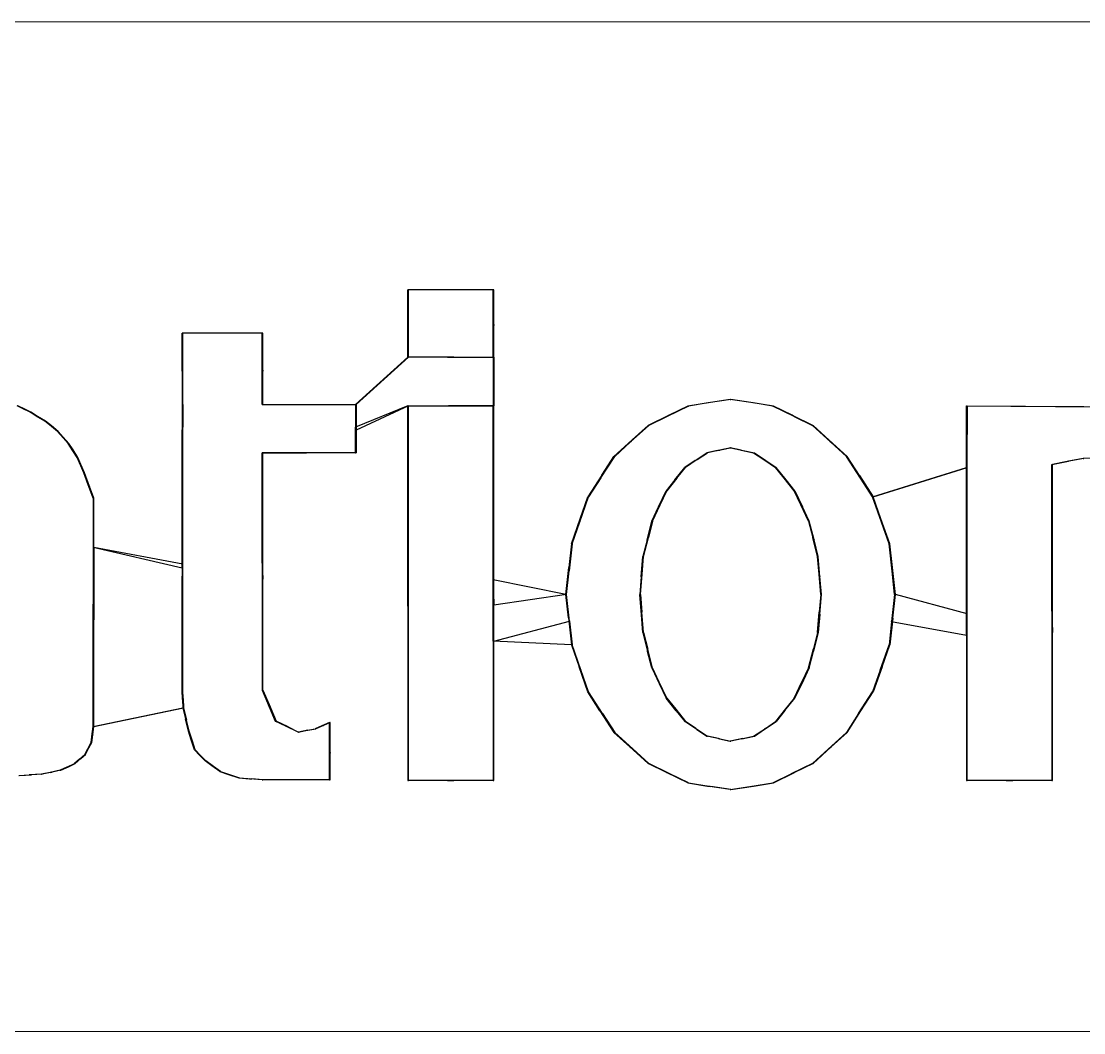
# Model space of a CAD drawing. Extents: x 0.742 to 1.235, y 0.046 to 0.746.
# Drawn here: x 0.9916 to 1.1129, y 0.236 to 0.3514 of the extents above; entities that cross this region are included whole.
import ezdxf

# ---------------------------------------------------------------- set-up
doc = ezdxf.new("R2010")
doc.units = 0

msp = doc.modelspace()

# ---------------------------------------------------------------- linework, layer by layer
for p, q in [((1.23477, 0.35141, 0.36636), (0.7454, 0.35121, 0.36636)), ((1.23477, 0.35141, 0.35736), (0.7454, 0.35121, 0.35736)), ((1.03576, 0.31666, 0.36636), (1.03576, 0.32078, 0.36636)), ((1.04097, 0.32078, 0.36636), (1.03576, 0.32078, 0.36636)), ((1.03576, 0.32078, 0.36636), (1.03583, 0.32078, 0.35736)), ((1.04039, 0.32078, 0.35736), (1.03583, 0.32078, 0.35736)), ((1.03583, 0.31718, 0.35736), (1.03583, 0.32078, 0.35736)), ((1.04557, 0.32078, 0.35736), (1.04039, 0.32078, 0.35736)), ((1.04097, 0.32078, 0.36636), (1.04039, 0.32078, 0.35736)), ((1.04549, 0.32078, 0.36636), (1.04097, 0.32078, 0.36636)), ((1.04549, 0.3172, 0.36636), (1.04549, 0.32078, 0.36636)), ((1.04549, 0.32078, 0.36636), (1.04557, 0.32078, 0.35736)), ((1.04557, 0.31668, 0.35736), (1.04557, 0.32078, 0.35736)), ((1.03576, 0.31666, 0.36636), (1.03583, 0.31718, 0.35736)), ((1.03576, 0.31307, 0.36636), (1.03576, 0.31666, 0.36636)), ((1.03583, 0.31307, 0.35736), (1.03583, 0.31718, 0.35736)), ((1.04549, 0.31307, 0.36636), (1.04549, 0.3172, 0.36636)), ((1.04549, 0.3172, 0.36636), (1.04557, 0.31668, 0.35736)), ((1.04557, 0.31307, 0.35736), (1.04557, 0.31668, 0.35736)), ((1.01, 0.31147, 0.36636), (1.01, 0.31583, 0.36636)), ((1.01489, 0.31583, 0.36636), (1.01, 0.31583, 0.36636)), ((1.01, 0.31583, 0.36636), (1.01008, 0.31583, 0.35736)), ((1.01435, 0.31583, 0.35736), (1.01008, 0.31583, 0.35736)), ((1.01008, 0.31202, 0.35736), (1.01008, 0.31583, 0.35736)), ((1.01921, 0.31583, 0.35736), (1.01435, 0.31583, 0.35736)), ((1.01489, 0.31583, 0.36636), (1.01435, 0.31583, 0.35736)), ((1.01914, 0.31583, 0.36636), (1.01489, 0.31583, 0.36636)), ((1.01914, 0.31205, 0.36636), (1.01914, 0.31583, 0.36636)), ((1.01914, 0.31583, 0.36636), (1.01921, 0.31583, 0.35736)), ((1.01921, 0.3115, 0.35736), (1.01921, 0.31583, 0.35736)), ((1.0298, 0.30769, 0.36636), (1.03576, 0.31307, 0.36636)), ((1.02988, 0.30769, 0.35736), (1.03583, 0.31307, 0.35736)), ((1.04028, 0.31307, 0.36636), (1.03576, 0.31307, 0.36636)), ((1.03576, 0.31307, 0.36636), (1.03583, 0.31307, 0.35736)), ((1.04102, 0.31307, 0.35736), (1.03583, 0.31307, 0.35736)), ((1.04028, 0.31307, 0.36636), (1.04549, 0.31307, 0.36636)), ((1.04028, 0.31307, 0.36636), (1.04102, 0.31307, 0.35736)), ((1.04102, 0.31307, 0.35736), (1.04557, 0.31307, 0.35736)), ((1.04549, 0.31307, 0.36636), (1.04549, 0.30754, 0.36636)), ((1.04549, 0.31307, 0.36636), (1.04557, 0.31307, 0.35736)), ((1.04557, 0.31307, 0.35736), (1.04557, 0.30754, 0.35736)), ((1.01, 0.31147, 0.36636), (1.01008, 0.31202, 0.35736)), ((1.01008, 0.30769, 0.35736), (1.01008, 0.31202, 0.35736)), ((1.01914, 0.30769, 0.36636), (1.01914, 0.31205, 0.36636)), ((1.01914, 0.31205, 0.36636), (1.01921, 0.3115, 0.35736)), ((1.01, 0.31147, 0.36636), (1.01, 0.30769, 0.36636)), ((1.01921, 0.30769, 0.35736), (1.01921, 0.3115, 0.35736)), ((1.07263, 0.30827, 0.35736), (1.07005, 0.30787, 0.35736)), ((1.07256, 0.30827, 0.36636), (1.0703, 0.30792, 0.36636)), ((1.07516, 0.30786, 0.36636), (1.07256, 0.30827, 0.36636)), ((1.07256, 0.30827, 0.36636), (1.07263, 0.30827, 0.35736)), ((1.07491, 0.30791, 0.35736), (1.07263, 0.30827, 0.35736)), ((0.99186, 0.30718, 0.36636), (0.99117, 0.30753, 0.36636)), ((0.99204, 0.30713, 0.35736), (0.99125, 0.30753, 0.35736)), ((0.99265, 0.30679, 0.36636), (0.99186, 0.30718, 0.36636)), ((0.99186, 0.30718, 0.36636), (0.99204, 0.30713, 0.35736)), ((0.99273, 0.30679, 0.35736), (0.99204, 0.30713, 0.35736)), ((0.99354, 0.30625, 0.36636), (0.99265, 0.30679, 0.36636)), ((0.99265, 0.30679, 0.36636), (0.99273, 0.30679, 0.35736)), ((0.99351, 0.30632, 0.35736), (0.99273, 0.30679, 0.35736)), ((1.01, 0.30769, 0.36636), (1.01, 0.30472, 0.36636)), ((1.01, 0.30769, 0.36636), (1.01008, 0.30769, 0.35736)), ((1.01008, 0.30769, 0.35736), (1.01008, 0.3051, 0.35736)), ((1.01914, 0.30769, 0.36636), (1.02409, 0.30769, 0.36636)), ((1.01914, 0.30769, 0.36636), (1.01921, 0.30769, 0.35736)), ((1.01921, 0.30769, 0.35736), (1.02489, 0.30769, 0.35736)), ((1.02409, 0.30769, 0.36636), (1.0298, 0.30769, 0.36636)), ((1.02409, 0.30769, 0.36636), (1.02489, 0.30769, 0.35736)), ((1.02489, 0.30769, 0.35736), (1.02988, 0.30769, 0.35736)), ((1.0298, 0.30769, 0.36636), (1.0298, 0.30511, 0.36636)), ((1.0298, 0.30769, 0.36636), (1.02988, 0.30769, 0.35736)), ((1.03576, 0.30754, 0.36636), (1.0298, 0.30511, 0.36636)), ((1.02988, 0.30769, 0.35736), (1.02988, 0.30474, 0.35736)), ((1.03583, 0.30754, 0.35736), (1.02988, 0.30474, 0.35736)), ((1.03576, 0.30754, 0.36636), (1.04097, 0.30754, 0.36636)), ((1.03576, 0.28466, 0.36636), (1.03576, 0.30754, 0.36636)), ((1.03576, 0.30754, 0.36636), (1.03583, 0.30754, 0.35736)), ((1.03583, 0.28755, 0.35736), (1.03583, 0.30754, 0.35736)), ((1.03583, 0.30754, 0.35736), (1.04039, 0.30754, 0.35736)), ((1.04557, 0.30754, 0.35736), (1.04039, 0.30754, 0.35736)), ((1.04097, 0.30754, 0.36636), (1.04039, 0.30754, 0.35736)), ((1.04097, 0.30754, 0.36636), (1.04549, 0.30754, 0.36636)), ((1.04549, 0.28767, 0.36636), (1.04549, 0.30754, 0.36636)), ((1.04549, 0.30754, 0.36636), (1.04557, 0.30754, 0.35736)), ((1.04557, 0.28478, 0.35736), (1.04557, 0.30754, 0.35736)), ((1.06778, 0.30751, 0.35736), (1.06537, 0.30633, 0.35736)), ((1.0677, 0.30751, 0.36636), (1.0656, 0.30648, 0.36636)), ((1.0703, 0.30792, 0.36636), (1.0677, 0.30751, 0.36636)), ((1.0677, 0.30751, 0.36636), (1.06778, 0.30751, 0.35736)), ((1.07005, 0.30787, 0.35736), (1.06778, 0.30751, 0.35736)), ((1.0703, 0.30792, 0.36636), (1.07005, 0.30787, 0.35736)), ((1.07749, 0.30751, 0.35736), (1.07491, 0.30791, 0.35736)), ((1.07516, 0.30786, 0.36636), (1.07491, 0.30791, 0.35736)), ((1.07741, 0.30751, 0.36636), (1.07516, 0.30786, 0.36636)), ((1.07984, 0.30632, 0.36636), (1.07741, 0.30751, 0.36636)), ((1.07741, 0.30751, 0.36636), (1.07749, 0.30751, 0.35736)), ((1.07961, 0.30647, 0.35736), (1.07749, 0.30751, 0.35736)), ((1.09953, 0.30376, 0.36636), (1.09953, 0.30754, 0.36636)), ((1.09953, 0.30754, 0.36636), (1.11475, 0.30743, 0.36636)), ((1.09953, 0.30754, 0.36636), (1.09961, 0.30754, 0.35736)), ((1.09961, 0.30754, 0.35736), (1.11291, 0.30745, 0.35736)), ((1.09961, 0.30754, 0.35736), (1.09961, 0.30424, 0.35736)), ((0.9944, 0.30579, 0.35736), (0.99351, 0.30632, 0.35736)), ((0.99354, 0.30625, 0.36636), (0.99351, 0.30632, 0.35736)), ((0.99432, 0.30579, 0.36636), (0.99354, 0.30625, 0.36636)), ((0.9951, 0.30516, 0.36636), (0.99432, 0.30579, 0.36636)), ((0.99432, 0.30579, 0.36636), (0.9944, 0.30579, 0.35736)), ((0.99508, 0.30524, 0.35736), (0.9944, 0.30579, 0.35736)), ((1.0656, 0.30648, 0.36636), (1.06318, 0.30529, 0.36636)), ((1.06537, 0.30633, 0.35736), (1.06325, 0.30529, 0.35736)), ((1.0656, 0.30648, 0.36636), (1.06537, 0.30633, 0.35736)), ((1.07961, 0.30647, 0.35736), (1.08202, 0.30529, 0.35736)), ((1.07984, 0.30632, 0.36636), (1.07961, 0.30647, 0.35736)), ((1.07984, 0.30632, 0.36636), (1.08194, 0.30529, 0.36636)), ((0.99585, 0.30461, 0.35736), (0.99508, 0.30524, 0.35736)), ((0.9951, 0.30516, 0.36636), (0.99508, 0.30524, 0.35736)), ((0.99577, 0.30461, 0.36636), (0.9951, 0.30516, 0.36636)), ((0.99643, 0.30387, 0.36636), (0.99577, 0.30461, 0.36636)), ((0.99577, 0.30461, 0.36636), (0.99585, 0.30461, 0.35736)), ((0.99642, 0.30396, 0.35736), (0.99585, 0.30461, 0.35736)), ((1.01, 0.30472, 0.36636), (1.01008, 0.3051, 0.35736)), ((1.01, 0.30215, 0.36636), (1.01, 0.30472, 0.36636)), ((1.01008, 0.30215, 0.35736), (1.01008, 0.3051, 0.35736)), ((1.0298, 0.30215, 0.36636), (1.0298, 0.30511, 0.36636)), ((1.0298, 0.30511, 0.36636), (1.02988, 0.30474, 0.35736)), ((1.02988, 0.30474, 0.35736), (1.02988, 0.30215, 0.35736)), ((1.06119, 0.30341, 0.35736), (1.06325, 0.30529, 0.35736)), ((1.06137, 0.30364, 0.36636), (1.06318, 0.30529, 0.36636)), ((1.06318, 0.30529, 0.36636), (1.06325, 0.30529, 0.35736)), ((1.08402, 0.30339, 0.36636), (1.08194, 0.30529, 0.36636)), ((1.08194, 0.30529, 0.36636), (1.08202, 0.30529, 0.35736)), ((1.08384, 0.30363, 0.35736), (1.08202, 0.30529, 0.35736)), ((0.99708, 0.30323, 0.35736), (0.99642, 0.30396, 0.35736)), ((0.99643, 0.30387, 0.36636), (0.99642, 0.30396, 0.35736)), ((0.997, 0.30323, 0.36636), (0.99643, 0.30387, 0.36636)), ((0.99754, 0.30238, 0.36636), (0.997, 0.30323, 0.36636)), ((0.997, 0.30323, 0.36636), (0.99708, 0.30323, 0.35736)), ((0.99755, 0.30249, 0.35736), (0.99708, 0.30323, 0.35736)), ((1.06137, 0.30364, 0.36636), (1.05929, 0.30175, 0.36636)), ((1.06119, 0.30341, 0.35736), (1.05937, 0.30175, 0.35736)), ((1.06137, 0.30364, 0.36636), (1.06119, 0.30341, 0.35736)), ((1.0859, 0.30175, 0.35736), (1.08384, 0.30363, 0.35736)), ((1.08402, 0.30339, 0.36636), (1.08384, 0.30363, 0.35736)), ((1.08582, 0.30175, 0.36636), (1.08402, 0.30339, 0.36636)), ((1.09953, 0.30376, 0.36636), (1.09961, 0.30424, 0.35736)), ((1.09953, 0.30049, 0.36636), (1.09953, 0.30376, 0.36636)), ((1.09961, 0.30049, 0.35736), (1.09961, 0.30424, 0.35736)), ((0.99754, 0.30238, 0.36636), (0.99755, 0.30249, 0.35736)), ((0.99801, 0.30165, 0.36636), (0.99754, 0.30238, 0.36636)), ((0.99809, 0.30165, 0.35736), (0.99755, 0.30249, 0.35736)), ((1.01, 0.28903, 0.36636), (1.01, 0.30215, 0.36636)), ((1.01, 0.30215, 0.36636), (1.01008, 0.30215, 0.35736)), ((1.01008, 0.2895, 0.35736), (1.01008, 0.30215, 0.35736)), ((1.02484, 0.30215, 0.36636), (1.01914, 0.30215, 0.36636)), ((1.01914, 0.28958, 0.36636), (1.01914, 0.30215, 0.36636)), ((1.01914, 0.30215, 0.36636), (1.01921, 0.30215, 0.35736)), ((1.01921, 0.28775, 0.35736), (1.01921, 0.30215, 0.35736)), ((1.01921, 0.30215, 0.35736), (1.0242, 0.30215, 0.35736)), ((1.02988, 0.30215, 0.35736), (1.0242, 0.30215, 0.35736)), ((1.02484, 0.30215, 0.36636), (1.0242, 0.30215, 0.35736)), ((1.0298, 0.30215, 0.36636), (1.02484, 0.30215, 0.36636)), ((1.0298, 0.30215, 0.36636), (1.02988, 0.30215, 0.35736)), ((1.06855, 0.30128, 0.36636), (1.06988, 0.30218, 0.36636)), ((1.06879, 0.30139, 0.35736), (1.06996, 0.30218, 0.35736)), ((1.07112, 0.30244, 0.36636), (1.06988, 0.30218, 0.36636)), ((1.06988, 0.30218, 0.36636), (1.06996, 0.30218, 0.35736)), ((1.07138, 0.30248, 0.35736), (1.06996, 0.30218, 0.35736)), ((1.07112, 0.30244, 0.36636), (1.07256, 0.30275, 0.36636)), ((1.07112, 0.30244, 0.36636), (1.07138, 0.30248, 0.35736)), ((1.07263, 0.30275, 0.35736), (1.07138, 0.30248, 0.35736)), ((1.0738, 0.30248, 0.36636), (1.07256, 0.30275, 0.36636)), ((1.07256, 0.30275, 0.36636), (1.07263, 0.30275, 0.35736)), ((1.07263, 0.30275, 0.35736), (1.07405, 0.30244, 0.35736)), ((1.0738, 0.30248, 0.36636), (1.07523, 0.30218, 0.36636)), ((1.0738, 0.30248, 0.36636), (1.07405, 0.30244, 0.35736)), ((1.07405, 0.30244, 0.35736), (1.07531, 0.30218, 0.35736)), ((1.07523, 0.30218, 0.36636), (1.07639, 0.3014, 0.36636)), ((1.07523, 0.30218, 0.36636), (1.07531, 0.30218, 0.35736)), ((1.07531, 0.30218, 0.35736), (1.07663, 0.30129, 0.35736)), ((0.99843, 0.3007, 0.36636), (0.99801, 0.30165, 0.36636)), ((0.99801, 0.30165, 0.36636), (0.99809, 0.30165, 0.35736)), ((0.99846, 0.30082, 0.35736), (0.99809, 0.30165, 0.35736)), ((0.99843, 0.3007, 0.36636), (0.99846, 0.30082, 0.35736)), ((0.99888, 0.29988, 0.35736), (0.99846, 0.30082, 0.35736)), ((1.05778, 0.2993, 0.35736), (1.05937, 0.30175, 0.35736)), ((1.05791, 0.29961, 0.36636), (1.05929, 0.30175, 0.36636)), ((1.05929, 0.30175, 0.36636), (1.05937, 0.30175, 0.35736)), ((1.06855, 0.30128, 0.36636), (1.06739, 0.30051, 0.36636)), ((1.06879, 0.30139, 0.35736), (1.06747, 0.30051, 0.35736)), ((1.06855, 0.30128, 0.36636), (1.06879, 0.30139, 0.35736)), ((1.07639, 0.3014, 0.36636), (1.07772, 0.30051, 0.36636)), ((1.07639, 0.3014, 0.36636), (1.07663, 0.30129, 0.35736)), ((1.07663, 0.30129, 0.35736), (1.0778, 0.30051, 0.35736)), ((1.08742, 0.29928, 0.36636), (1.08582, 0.30175, 0.36636)), ((1.08582, 0.30175, 0.36636), (1.0859, 0.30175, 0.35736)), ((1.0873, 0.29959, 0.35736), (1.0859, 0.30175, 0.35736)), ((1.10927, 0.30085, 0.36636), (1.11117, 0.30121, 0.36636)), ((1.10927, 0.28409, 0.36636), (1.10927, 0.30085, 0.36636)), ((1.10927, 0.30085, 0.36636), (1.10934, 0.30085, 0.35736)), ((1.11101, 0.30116, 0.35736), (1.10934, 0.30085, 0.35736)), ((1.10934, 0.28165, 0.35736), (1.10934, 0.30085, 0.35736)), ((1.1129, 0.30152, 0.35736), (1.11101, 0.30116, 0.35736)), ((1.11117, 0.30121, 0.36636), (1.11101, 0.30116, 0.35736)), ((1.11282, 0.30152, 0.36636), (1.11117, 0.30121, 0.36636)), ((1.11516, 0.30161, 0.36636), (1.11282, 0.30152, 0.36636)), ((1.11282, 0.30152, 0.36636), (1.1129, 0.30152, 0.35736)), ((1.11494, 0.3016, 0.35736), (1.1129, 0.30152, 0.35736)), ((0.9988, 0.29988, 0.36636), (0.99843, 0.3007, 0.36636)), ((0.99929, 0.29853, 0.36636), (0.9988, 0.29988, 0.36636)), ((0.9988, 0.29988, 0.36636), (0.99888, 0.29988, 0.35736)), ((0.99944, 0.29834, 0.35736), (0.99888, 0.29988, 0.35736)), ((1.05791, 0.29961, 0.36636), (1.05631, 0.29714, 0.36636)), ((1.05791, 0.29961, 0.36636), (1.05778, 0.2993, 0.35736)), ((1.06625, 0.29908, 0.36636), (1.06739, 0.30051, 0.36636)), ((1.06647, 0.29926, 0.35736), (1.06747, 0.30051, 0.35736)), ((1.06739, 0.30051, 0.36636), (1.06747, 0.30051, 0.35736)), ((1.07871, 0.29927, 0.36636), (1.07772, 0.30051, 0.36636)), ((1.07772, 0.30051, 0.36636), (1.0778, 0.30051, 0.35736)), ((1.07894, 0.29909, 0.35736), (1.0778, 0.30051, 0.35736)), ((1.0873, 0.29959, 0.35736), (1.08888, 0.29714, 0.35736)), ((1.08742, 0.29928, 0.36636), (1.0873, 0.29959, 0.35736)), ((1.0888, 0.29714, 0.36636), (1.09953, 0.30049, 0.36636)), ((1.08888, 0.29714, 0.35736), (1.09961, 0.30049, 0.35736)), ((1.09953, 0.28138, 0.36636), (1.09953, 0.30049, 0.36636)), ((1.09953, 0.30049, 0.36636), (1.09961, 0.30049, 0.35736)), ((1.09961, 0.28379, 0.35736), (1.09961, 0.30049, 0.35736)), ((0.99985, 0.29698, 0.36636), (0.99929, 0.29853, 0.36636)), ((0.99929, 0.29853, 0.36636), (0.99944, 0.29834, 0.35736)), ((0.99993, 0.29698, 0.35736), (0.99944, 0.29834, 0.35736)), ((1.05778, 0.2993, 0.35736), (1.05639, 0.29714, 0.35736)), ((1.06625, 0.29908, 0.36636), (1.06525, 0.29784, 0.36636)), ((1.06647, 0.29926, 0.35736), (1.06533, 0.29784, 0.35736)), ((1.06625, 0.29908, 0.36636), (1.06647, 0.29926, 0.35736)), ((1.07986, 0.29784, 0.36636), (1.07871, 0.29927, 0.36636)), ((1.07871, 0.29927, 0.36636), (1.07894, 0.29909, 0.35736)), ((1.07994, 0.29784, 0.35736), (1.07894, 0.29909, 0.35736)), ((1.0888, 0.29714, 0.36636), (1.08742, 0.29928, 0.36636)), ((1.05539, 0.29429, 0.35736), (1.05639, 0.29714, 0.35736)), ((1.05544, 0.29465, 0.36636), (1.05631, 0.29714, 0.36636)), ((1.05631, 0.29714, 0.36636), (1.05639, 0.29714, 0.35736)), ((1.06437, 0.29599, 0.36636), (1.06525, 0.29784, 0.36636)), ((1.06456, 0.29622, 0.35736), (1.06533, 0.29784, 0.35736)), ((1.06525, 0.29784, 0.36636), (1.06533, 0.29784, 0.35736)), ((1.08062, 0.29624, 0.36636), (1.07986, 0.29784, 0.36636)), ((1.07986, 0.29784, 0.36636), (1.07994, 0.29784, 0.35736)), ((1.07994, 0.29784, 0.35736), (1.08081, 0.296, 0.35736)), ((1.08981, 0.29426, 0.36636), (1.0888, 0.29714, 0.36636)), ((1.0888, 0.29714, 0.36636), (1.08888, 0.29714, 0.35736)), ((1.08976, 0.29462, 0.35736), (1.08888, 0.29714, 0.35736)), ((0.99985, 0.29698, 0.36636), (0.99985, 0.29141, 0.36636)), ((0.99985, 0.29698, 0.36636), (0.99993, 0.29698, 0.35736)), ((0.99993, 0.29139, 0.35736), (0.99993, 0.29698, 0.35736)), ((1.06361, 0.29438, 0.36636), (1.06437, 0.29599, 0.36636)), ((1.06369, 0.29438, 0.35736), (1.06456, 0.29622, 0.35736)), ((1.06437, 0.29599, 0.36636), (1.06456, 0.29622, 0.35736)), ((1.0815, 0.29438, 0.36636), (1.08062, 0.29624, 0.36636)), ((1.08062, 0.29624, 0.36636), (1.08081, 0.296, 0.35736)), ((1.08158, 0.29438, 0.35736), (1.08081, 0.296, 0.35736)), ((1.05443, 0.29177, 0.36636), (1.05544, 0.29465, 0.36636)), ((1.05451, 0.29177, 0.35736), (1.05539, 0.29429, 0.35736)), ((1.05544, 0.29465, 0.36636), (1.05539, 0.29429, 0.35736)), ((1.06306, 0.29221, 0.36636), (1.06361, 0.29438, 0.36636)), ((1.06369, 0.29438, 0.35736), (1.06321, 0.29249, 0.35736)), ((1.06361, 0.29438, 0.36636), (1.06369, 0.29438, 0.35736)), ((1.0815, 0.29438, 0.36636), (1.08198, 0.2925, 0.36636)), ((1.0815, 0.29438, 0.36636), (1.08158, 0.29438, 0.35736)), ((1.08213, 0.29223, 0.35736), (1.08158, 0.29438, 0.35736)), ((1.09076, 0.29177, 0.35736), (1.08976, 0.29462, 0.35736)), ((1.08981, 0.29426, 0.36636), (1.08976, 0.29462, 0.35736)), ((1.09068, 0.29177, 0.36636), (1.08981, 0.29426, 0.36636)), ((1.06266, 0.29034, 0.35736), (1.06321, 0.29249, 0.35736)), ((1.06306, 0.29221, 0.36636), (1.06321, 0.29249, 0.35736)), ((1.08253, 0.29034, 0.36636), (1.08198, 0.2925, 0.36636)), ((1.08198, 0.2925, 0.36636), (1.08213, 0.29223, 0.35736)), ((1.08261, 0.29034, 0.35736), (1.08213, 0.29223, 0.35736)), ((0.99985, 0.29141, 0.36636), (1.01, 0.28903, 0.36636)), ((0.99985, 0.29141, 0.36636), (0.99985, 0.28489, 0.36636)), ((0.99993, 0.29139, 0.35736), (1.01008, 0.2895, 0.35736)), ((0.99993, 0.29139, 0.35736), (0.99993, 0.28313, 0.35736)), ((1.05443, 0.29177, 0.36636), (1.05414, 0.2891, 0.36636)), ((1.05451, 0.29177, 0.35736), (1.05417, 0.28871, 0.35736)), ((1.05443, 0.29177, 0.36636), (1.05451, 0.29177, 0.35736)), ((1.06306, 0.29221, 0.36636), (1.06258, 0.29034, 0.36636)), ((1.09102, 0.28868, 0.36636), (1.09068, 0.29177, 0.36636)), ((1.09068, 0.29177, 0.36636), (1.09076, 0.29177, 0.35736)), ((1.09106, 0.28907, 0.35736), (1.09076, 0.29177, 0.35736)), ((1.06239, 0.28802, 0.36636), (1.06258, 0.29034, 0.36636)), ((1.06249, 0.28831, 0.35736), (1.06266, 0.29034, 0.35736)), ((1.06258, 0.29034, 0.36636), (1.06266, 0.29034, 0.35736)), ((1.0827, 0.28833, 0.36636), (1.08253, 0.29034, 0.36636)), ((1.08253, 0.29034, 0.36636), (1.08261, 0.29034, 0.35736)), ((1.0828, 0.28804, 0.35736), (1.08261, 0.29034, 0.35736)), ((1.01, 0.28767, 0.36636), (1.01008, 0.2895, 0.35736)), ((1.01, 0.28903, 0.36636), (1.01, 0.28767, 0.36636)), ((1.01008, 0.2751, 0.35736), (1.01008, 0.2895, 0.35736)), ((1.01914, 0.28958, 0.36636), (1.01914, 0.2751, 0.36636)), ((1.01914, 0.28958, 0.36636), (1.01921, 0.28775, 0.35736)), ((1.0538, 0.28601, 0.36636), (1.05414, 0.2891, 0.36636)), ((1.05387, 0.28601, 0.35736), (1.05417, 0.28871, 0.35736)), ((1.05414, 0.2891, 0.36636), (1.05417, 0.28871, 0.35736)), ((1.09102, 0.28868, 0.36636), (1.09106, 0.28907, 0.35736)), ((1.09132, 0.28601, 0.36636), (1.09102, 0.28868, 0.36636)), ((1.0914, 0.28601, 0.35736), (1.09106, 0.28907, 0.35736)), ((1.01, 0.2751, 0.36636), (1.01, 0.28767, 0.36636)), ((1.01921, 0.2751, 0.35736), (1.01921, 0.28775, 0.35736)), ((1.03576, 0.28466, 0.36636), (1.03583, 0.28755, 0.35736)), ((1.03583, 0.26479, 0.35736), (1.03583, 0.28755, 0.35736)), ((1.04549, 0.28069, 0.36636), (1.04549, 0.28767, 0.36636)), ((1.0538, 0.28601, 0.36636), (1.04549, 0.28767, 0.36636)), ((1.04549, 0.28767, 0.36636), (1.04557, 0.28478, 0.35736)), ((1.06239, 0.28802, 0.36636), (1.06223, 0.28601, 0.36636)), ((1.06231, 0.28601, 0.35736), (1.06249, 0.28831, 0.35736)), ((1.06239, 0.28802, 0.36636), (1.06249, 0.28831, 0.35736)), ((1.08289, 0.28601, 0.36636), (1.0827, 0.28833, 0.36636)), ((1.0827, 0.28833, 0.36636), (1.0828, 0.28804, 0.35736)), ((1.08296, 0.28601, 0.35736), (1.0828, 0.28804, 0.35736)), ((1.05387, 0.28601, 0.35736), (1.04557, 0.28478, 0.35736)), ((1.05409, 0.28333, 0.36636), (1.0538, 0.28601, 0.36636)), ((1.0538, 0.28601, 0.36636), (1.05387, 0.28601, 0.35736)), ((1.05421, 0.28295, 0.35736), (1.05387, 0.28601, 0.35736)), ((1.06242, 0.28368, 0.36636), (1.06223, 0.28601, 0.36636)), ((1.06223, 0.28601, 0.36636), (1.06231, 0.28601, 0.35736)), ((1.06231, 0.28601, 0.35736), (1.06247, 0.28398, 0.35736)), ((1.08289, 0.28601, 0.36636), (1.08272, 0.284, 0.36636)), ((1.08278, 0.28371, 0.35736), (1.08296, 0.28601, 0.35736)), ((1.08289, 0.28601, 0.36636), (1.08296, 0.28601, 0.35736)), ((1.09132, 0.28601, 0.36636), (1.09098, 0.28292, 0.36636)), ((1.0911, 0.28331, 0.35736), (1.0914, 0.28601, 0.35736)), ((1.09132, 0.28601, 0.36636), (1.0914, 0.28601, 0.35736)), ((1.09961, 0.28379, 0.35736), (1.0914, 0.28601, 0.35736)), ((0.99985, 0.27095, 0.36636), (0.99985, 0.28489, 0.36636)), ((0.99985, 0.28489, 0.36636), (0.99993, 0.28313, 0.35736)), ((1.03576, 0.28466, 0.36636), (1.03576, 0.26479, 0.36636)), ((1.04557, 0.28067, 0.35736), (1.04557, 0.28478, 0.35736)), ((1.06242, 0.28368, 0.36636), (1.06247, 0.28398, 0.35736)), ((1.06266, 0.28167, 0.35736), (1.06247, 0.28398, 0.35736)), ((1.08253, 0.28167, 0.36636), (1.08272, 0.284, 0.36636)), ((1.08272, 0.284, 0.36636), (1.08278, 0.28371, 0.35736)), ((1.09953, 0.28138, 0.36636), (1.09961, 0.28379, 0.35736)), ((1.09961, 0.26479, 0.35736), (1.09961, 0.28379, 0.35736)), ((1.10927, 0.28409, 0.36636), (1.10927, 0.26479, 0.36636)), ((1.10927, 0.28409, 0.36636), (1.10934, 0.28165, 0.35736)), ((0.99993, 0.27095, 0.35736), (0.99993, 0.28313, 0.35736)), ((1.04557, 0.28067, 0.35736), (1.05421, 0.28295, 0.35736)), ((1.05409, 0.28333, 0.36636), (1.05443, 0.28025, 0.36636)), ((1.05409, 0.28333, 0.36636), (1.05421, 0.28295, 0.35736)), ((1.05421, 0.28295, 0.35736), (1.05451, 0.28025, 0.35736)), ((1.06258, 0.28167, 0.36636), (1.06242, 0.28368, 0.36636)), ((1.08278, 0.28371, 0.35736), (1.08261, 0.28167, 0.35736)), ((1.09098, 0.28292, 0.36636), (1.09068, 0.28025, 0.36636)), ((1.0911, 0.28331, 0.35736), (1.09076, 0.28025, 0.35736)), ((1.09098, 0.28292, 0.36636), (1.0911, 0.28331, 0.35736)), ((1.09098, 0.28292, 0.36636), (1.09953, 0.28138, 0.36636)), ((1.06258, 0.28167, 0.36636), (1.06313, 0.27951, 0.36636)), ((1.06258, 0.28167, 0.36636), (1.06266, 0.28167, 0.35736)), ((1.06266, 0.28167, 0.35736), (1.06314, 0.27978, 0.35736)), ((1.08253, 0.28167, 0.36636), (1.08205, 0.2798, 0.36636)), ((1.08261, 0.28167, 0.35736), (1.08206, 0.27953, 0.35736)), ((1.08253, 0.28167, 0.36636), (1.08261, 0.28167, 0.35736)), ((1.09953, 0.28138, 0.36636), (1.09953, 0.26479, 0.36636)), ((1.10934, 0.26479, 0.35736), (1.10934, 0.28165, 0.35736)), ((1.05443, 0.28025, 0.36636), (1.04549, 0.28069, 0.36636)), ((1.04549, 0.28069, 0.36636), (1.04549, 0.26479, 0.36636)), ((1.04557, 0.26479, 0.35736), (1.04557, 0.28067, 0.35736)), ((1.05443, 0.28025, 0.36636), (1.0553, 0.27776, 0.36636)), ((1.05443, 0.28025, 0.36636), (1.05451, 0.28025, 0.35736)), ((1.05551, 0.27739, 0.35736), (1.05451, 0.28025, 0.35736)), ((1.08967, 0.27737, 0.36636), (1.09068, 0.28025, 0.36636)), ((1.08988, 0.27773, 0.35736), (1.09076, 0.28025, 0.35736)), ((1.09068, 0.28025, 0.36636), (1.09076, 0.28025, 0.35736)), ((1.06313, 0.27951, 0.36636), (1.06314, 0.27978, 0.35736)), ((1.06361, 0.27764, 0.36636), (1.06313, 0.27951, 0.36636)), ((1.06369, 0.27764, 0.35736), (1.06314, 0.27978, 0.35736)), ((1.0815, 0.27764, 0.36636), (1.08205, 0.2798, 0.36636)), ((1.08158, 0.27764, 0.35736), (1.08206, 0.27953, 0.35736)), ((1.08205, 0.2798, 0.36636), (1.08206, 0.27953, 0.35736)), ((1.05631, 0.27488, 0.36636), (1.0553, 0.27776, 0.36636)), ((1.0553, 0.27776, 0.36636), (1.05551, 0.27739, 0.35736)), ((1.08988, 0.27773, 0.35736), (1.08888, 0.27488, 0.35736)), ((1.08967, 0.27737, 0.36636), (1.08988, 0.27773, 0.35736)), ((1.05639, 0.27488, 0.35736), (1.05551, 0.27739, 0.35736)), ((1.06361, 0.27764, 0.36636), (1.06449, 0.27578, 0.36636)), ((1.06361, 0.27764, 0.36636), (1.06369, 0.27764, 0.35736)), ((1.06446, 0.27601, 0.35736), (1.06369, 0.27764, 0.35736)), ((1.08158, 0.27764, 0.35736), (1.08071, 0.2758, 0.35736)), ((1.0815, 0.27764, 0.36636), (1.08074, 0.27603, 0.36636)), ((1.0815, 0.27764, 0.36636), (1.08158, 0.27764, 0.35736)), ((1.08967, 0.27737, 0.36636), (1.0888, 0.27488, 0.36636)), ((1.06533, 0.27417, 0.35736), (1.06446, 0.27601, 0.35736)), ((1.06449, 0.27578, 0.36636), (1.06446, 0.27601, 0.35736)), ((1.06449, 0.27578, 0.36636), (1.06525, 0.27417, 0.36636)), ((1.07986, 0.27417, 0.36636), (1.08074, 0.27603, 0.36636)), ((1.07994, 0.27417, 0.35736), (1.08071, 0.2758, 0.35736)), ((1.08074, 0.27603, 0.36636), (1.08071, 0.2758, 0.35736)), ((1.01004, 0.27401, 0.36636), (1.01, 0.2751, 0.36636)), ((1.01, 0.2751, 0.36636), (1.01008, 0.2751, 0.35736)), ((1.01004, 0.27401, 0.36636), (1.01011, 0.27415, 0.35736)), ((1.01011, 0.27415, 0.35736), (1.01008, 0.2751, 0.35736)), ((1.01011, 0.27415, 0.35736), (1.01015, 0.27306, 0.35736)), ((1.01914, 0.2751, 0.36636), (1.01994, 0.2732, 0.36636)), ((1.01914, 0.2751, 0.36636), (1.01921, 0.2751, 0.35736)), ((1.01921, 0.2751, 0.35736), (1.01992, 0.27344, 0.35736)), ((1.05769, 0.27274, 0.36636), (1.05631, 0.27488, 0.36636)), ((1.05631, 0.27488, 0.36636), (1.05639, 0.27488, 0.35736)), ((1.05797, 0.27243, 0.35736), (1.05639, 0.27488, 0.35736)), ((1.0664, 0.27274, 0.36636), (1.06525, 0.27417, 0.36636)), ((1.06525, 0.27417, 0.36636), (1.06533, 0.27417, 0.35736)), ((1.06533, 0.27417, 0.35736), (1.06633, 0.27292, 0.35736)), ((1.0788, 0.27276, 0.35736), (1.07994, 0.27417, 0.35736)), ((1.07986, 0.27417, 0.36636), (1.07887, 0.27294, 0.36636)), ((1.07986, 0.27417, 0.36636), (1.07994, 0.27417, 0.35736)), ((1.08721, 0.27241, 0.36636), (1.0888, 0.27488, 0.36636)), ((1.08748, 0.27272, 0.35736), (1.08888, 0.27488, 0.35736)), ((1.0888, 0.27488, 0.36636), (1.08888, 0.27488, 0.35736)), ((0.99985, 0.27095, 0.36636), (1.01007, 0.27306, 0.36636)), ((0.99993, 0.27095, 0.35736), (1.01015, 0.27306, 0.35736)), ((1.01004, 0.27401, 0.36636), (1.01007, 0.27306, 0.36636)), ((1.01007, 0.27306, 0.36636), (1.01037, 0.27183, 0.36636)), ((1.01007, 0.27306, 0.36636), (1.01015, 0.27306, 0.35736)), ((1.01015, 0.27306, 0.35736), (1.01049, 0.27166, 0.35736)), ((1.01992, 0.27344, 0.35736), (1.02072, 0.27155, 0.35736)), ((1.01994, 0.2732, 0.36636), (1.01992, 0.27344, 0.35736)), ((1.01994, 0.2732, 0.36636), (1.02064, 0.27155, 0.36636)), ((1.06633, 0.27292, 0.35736), (1.06747, 0.27151, 0.35736)), ((1.0664, 0.27274, 0.36636), (1.06633, 0.27292, 0.35736)), ((1.07887, 0.27294, 0.36636), (1.07772, 0.27151, 0.36636)), ((1.07887, 0.27294, 0.36636), (1.0788, 0.27276, 0.35736)), ((1.01072, 0.27042, 0.36636), (1.01037, 0.27183, 0.36636)), ((1.01037, 0.27183, 0.36636), (1.01049, 0.27166, 0.35736)), ((1.01079, 0.27042, 0.35736), (1.01049, 0.27166, 0.35736)), ((1.05769, 0.27274, 0.36636), (1.05929, 0.27027, 0.36636)), ((1.05769, 0.27274, 0.36636), (1.05797, 0.27243, 0.35736)), ((1.05797, 0.27243, 0.35736), (1.05937, 0.27027, 0.35736)), ((1.0664, 0.27274, 0.36636), (1.06739, 0.27151, 0.36636)), ((1.0788, 0.27276, 0.35736), (1.0778, 0.27151, 0.35736)), ((1.08721, 0.27241, 0.36636), (1.08582, 0.27027, 0.36636)), ((1.0859, 0.27027, 0.35736), (1.08748, 0.27272, 0.35736)), ((1.08721, 0.27241, 0.36636), (1.08748, 0.27272, 0.35736)), ((0.99974, 0.2701, 0.36636), (0.99985, 0.27095, 0.36636)), ((0.99981, 0.26998, 0.35736), (0.99993, 0.27095, 0.35736)), ((0.99985, 0.27095, 0.36636), (0.99993, 0.27095, 0.35736)), ((1.01105, 0.26942, 0.36636), (1.01072, 0.27042, 0.36636)), ((1.01072, 0.27042, 0.36636), (1.01079, 0.27042, 0.35736)), ((1.01118, 0.26928, 0.35736), (1.01079, 0.27042, 0.35736)), ((1.02184, 0.27098, 0.36636), (1.02064, 0.27155, 0.36636)), ((1.02064, 0.27155, 0.36636), (1.02072, 0.27155, 0.35736)), ((1.0221, 0.27089, 0.35736), (1.02072, 0.27155, 0.35736)), ((1.02323, 0.27031, 0.36636), (1.02184, 0.27098, 0.36636)), ((1.02184, 0.27098, 0.36636), (1.0221, 0.27089, 0.35736)), ((1.0221, 0.27089, 0.35736), (1.0233, 0.27031, 0.35736)), ((1.02323, 0.27031, 0.36636), (1.02413, 0.27049, 0.36636)), ((1.02434, 0.27051, 0.35736), (1.0233, 0.27031, 0.35736)), ((1.02413, 0.27049, 0.36636), (1.02517, 0.27069, 0.36636)), ((1.02413, 0.27049, 0.36636), (1.02434, 0.27051, 0.35736)), ((1.02434, 0.27051, 0.35736), (1.02525, 0.27069, 0.35736)), ((1.02594, 0.27101, 0.36636), (1.02517, 0.27069, 0.36636)), ((1.02517, 0.27069, 0.36636), (1.02525, 0.27069, 0.35736)), ((1.02613, 0.27106, 0.35736), (1.02525, 0.27069, 0.35736)), ((1.02682, 0.27138, 0.36636), (1.02594, 0.27101, 0.36636)), ((1.02594, 0.27101, 0.36636), (1.02613, 0.27106, 0.35736)), ((1.0269, 0.27138, 0.35736), (1.02613, 0.27106, 0.35736)), ((1.02682, 0.26835, 0.36636), (1.02682, 0.27138, 0.36636)), ((1.02682, 0.27138, 0.36636), (1.0269, 0.27138, 0.35736)), ((1.0269, 0.2679, 0.35736), (1.0269, 0.27138, 0.35736)), ((1.06873, 0.27061, 0.36636), (1.06739, 0.27151, 0.36636)), ((1.06739, 0.27151, 0.36636), (1.06747, 0.27151, 0.35736)), ((1.06864, 0.27073, 0.35736), (1.06747, 0.27151, 0.35736)), ((1.06864, 0.27073, 0.35736), (1.06996, 0.26984, 0.35736)), ((1.06873, 0.27061, 0.36636), (1.06864, 0.27073, 0.35736)), ((1.06873, 0.27061, 0.36636), (1.06988, 0.26984, 0.36636)), ((1.07523, 0.26984, 0.36636), (1.07657, 0.27073, 0.36636)), ((1.07531, 0.26984, 0.35736), (1.07648, 0.27062, 0.35736)), ((1.07648, 0.27062, 0.35736), (1.0778, 0.27151, 0.35736)), ((1.07657, 0.27073, 0.36636), (1.07648, 0.27062, 0.35736)), ((1.07657, 0.27073, 0.36636), (1.07772, 0.27151, 0.36636)), ((1.07772, 0.27151, 0.36636), (1.0778, 0.27151, 0.35736)), ((0.99962, 0.26912, 0.36636), (0.99974, 0.2701, 0.36636)), ((0.99969, 0.26912, 0.35736), (0.99981, 0.26998, 0.35736)), ((0.99974, 0.2701, 0.36636), (0.99981, 0.26998, 0.35736)), ((1.01143, 0.26827, 0.36636), (1.01105, 0.26942, 0.36636)), ((1.01105, 0.26942, 0.36636), (1.01118, 0.26928, 0.35736)), ((1.01151, 0.26827, 0.35736), (1.01118, 0.26928, 0.35736)), ((1.02323, 0.27031, 0.36636), (1.0233, 0.27031, 0.35736)), ((1.06109, 0.26863, 0.36636), (1.05929, 0.27027, 0.36636)), ((1.05929, 0.27027, 0.36636), (1.05937, 0.27027, 0.35736)), ((1.06143, 0.26839, 0.35736), (1.05937, 0.27027, 0.35736)), ((1.07132, 0.26953, 0.36636), (1.06988, 0.26984, 0.36636)), ((1.06988, 0.26984, 0.36636), (1.06996, 0.26984, 0.35736)), ((1.07121, 0.26957, 0.35736), (1.06996, 0.26984, 0.35736)), ((1.07121, 0.26957, 0.35736), (1.07263, 0.26927, 0.35736)), ((1.07132, 0.26953, 0.36636), (1.07121, 0.26957, 0.35736)), ((1.07132, 0.26953, 0.36636), (1.07256, 0.26927, 0.36636)), ((1.07399, 0.26957, 0.36636), (1.07256, 0.26927, 0.36636)), ((1.07256, 0.26927, 0.36636), (1.07263, 0.26927, 0.35736)), ((1.07389, 0.26953, 0.35736), (1.07263, 0.26927, 0.35736)), ((1.07389, 0.26953, 0.35736), (1.07531, 0.26984, 0.35736)), ((1.07399, 0.26957, 0.36636), (1.07389, 0.26953, 0.35736)), ((1.07399, 0.26957, 0.36636), (1.07523, 0.26984, 0.36636)), ((1.07523, 0.26984, 0.36636), (1.07531, 0.26984, 0.35736)), ((1.08374, 0.26837, 0.36636), (1.08582, 0.27027, 0.36636)), ((1.0859, 0.27027, 0.35736), (1.08408, 0.26861, 0.35736)), ((1.08582, 0.27027, 0.36636), (1.0859, 0.27027, 0.35736)), ((0.99891, 0.26776, 0.36636), (0.99924, 0.2684, 0.36636)), ((0.99899, 0.26776, 0.35736), (0.99936, 0.26849, 0.35736)), ((0.99924, 0.2684, 0.36636), (0.99962, 0.26912, 0.36636)), ((0.99924, 0.2684, 0.36636), (0.99936, 0.26849, 0.35736)), ((0.99936, 0.26849, 0.35736), (0.99969, 0.26912, 0.35736)), ((0.99962, 0.26912, 0.36636), (0.99969, 0.26912, 0.35736)), ((1.01199, 0.26768, 0.36636), (1.01143, 0.26827, 0.36636)), ((1.01143, 0.26827, 0.36636), (1.01151, 0.26827, 0.35736)), ((1.01151, 0.26827, 0.35736), (1.01215, 0.2676, 0.35736)), ((1.02682, 0.26485, 0.36636), (1.02682, 0.26835, 0.36636)), ((1.02682, 0.26835, 0.36636), (1.0269, 0.2679, 0.35736)), ((1.06318, 0.26673, 0.36636), (1.06109, 0.26863, 0.36636)), ((1.06109, 0.26863, 0.36636), (1.06143, 0.26839, 0.35736)), ((1.06325, 0.26673, 0.35736), (1.06143, 0.26839, 0.35736)), ((1.08374, 0.26837, 0.36636), (1.08194, 0.26673, 0.36636)), ((1.08202, 0.26673, 0.35736), (1.08408, 0.26861, 0.35736)), ((1.08374, 0.26837, 0.36636), (1.08408, 0.26861, 0.35736)), ((0.99828, 0.2672, 0.36636), (0.99773, 0.2667, 0.36636)), ((0.99843, 0.26727, 0.35736), (0.99781, 0.2667, 0.35736)), ((0.99828, 0.2672, 0.36636), (0.99891, 0.26776, 0.36636)), ((0.99828, 0.2672, 0.36636), (0.99843, 0.26727, 0.35736)), ((0.99843, 0.26727, 0.35736), (0.99899, 0.26776, 0.35736)), ((0.99891, 0.26776, 0.36636), (0.99899, 0.26776, 0.35736)), ((1.01263, 0.26701, 0.36636), (1.01199, 0.26768, 0.36636)), ((1.01199, 0.26768, 0.36636), (1.01215, 0.2676, 0.35736)), ((1.01271, 0.26701, 0.35736), (1.01215, 0.2676, 0.35736)), ((1.01341, 0.26645, 0.36636), (1.01263, 0.26701, 0.36636)), ((1.01263, 0.26701, 0.36636), (1.01271, 0.26701, 0.35736)), ((1.0136, 0.26637, 0.35736), (1.01271, 0.26701, 0.35736)), ((1.0269, 0.26485, 0.35736), (1.0269, 0.2679, 0.35736)), ((0.99494, 0.26571, 0.36636), (0.99395, 0.2655, 0.36636)), ((0.99516, 0.26574, 0.35736), (0.99403, 0.2655, 0.35736)), ((0.99607, 0.26595, 0.36636), (0.99494, 0.26571, 0.36636)), ((0.99494, 0.26571, 0.36636), (0.99516, 0.26574, 0.35736)), ((0.99615, 0.26595, 0.35736), (0.99516, 0.26574, 0.35736)), ((0.99684, 0.2663, 0.36636), (0.99607, 0.26595, 0.36636)), ((0.99607, 0.26595, 0.36636), (0.99615, 0.26595, 0.35736)), ((0.99615, 0.26595, 0.35736), (0.99703, 0.26635, 0.35736)), ((0.99684, 0.2663, 0.36636), (0.99773, 0.2667, 0.36636)), ((0.99684, 0.2663, 0.36636), (0.99703, 0.26635, 0.35736)), ((0.99703, 0.26635, 0.35736), (0.99781, 0.2667, 0.35736)), ((0.99773, 0.2667, 0.36636), (0.99781, 0.2667, 0.35736)), ((1.01431, 0.26581, 0.36636), (1.01341, 0.26645, 0.36636)), ((1.01341, 0.26645, 0.36636), (1.0136, 0.26637, 0.35736)), ((1.01439, 0.26581, 0.35736), (1.0136, 0.26637, 0.35736)), ((1.01431, 0.26581, 0.36636), (1.01531, 0.26548, 0.36636)), ((1.01431, 0.26581, 0.36636), (1.01439, 0.26581, 0.35736)), ((1.01439, 0.26581, 0.35736), (1.01553, 0.26543, 0.35736)), ((1.06528, 0.2657, 0.36636), (1.06318, 0.26673, 0.36636)), ((1.06318, 0.26673, 0.36636), (1.06325, 0.26673, 0.35736)), ((1.06566, 0.26555, 0.35736), (1.06325, 0.26673, 0.35736)), ((1.0677, 0.26451, 0.36636), (1.06528, 0.2657, 0.36636)), ((1.06528, 0.2657, 0.36636), (1.06566, 0.26555, 0.35736)), ((1.07749, 0.26451, 0.35736), (1.07989, 0.26569, 0.35736)), ((1.08194, 0.26673, 0.36636), (1.07951, 0.26554, 0.36636)), ((1.07951, 0.26554, 0.36636), (1.07989, 0.26569, 0.35736)), ((1.08202, 0.26673, 0.35736), (1.07989, 0.26569, 0.35736)), ((1.08194, 0.26673, 0.36636), (1.08202, 0.26673, 0.35736)), ((0.99135, 0.26536, 0.36636), (0.99256, 0.26542, 0.36636)), ((0.99143, 0.26536, 0.35736), (0.99281, 0.26543, 0.35736)), ((0.99395, 0.2655, 0.36636), (0.99256, 0.26542, 0.36636)), ((0.99256, 0.26542, 0.36636), (0.99281, 0.26543, 0.35736)), ((0.99403, 0.2655, 0.35736), (0.99281, 0.26543, 0.35736)), ((0.99395, 0.2655, 0.36636), (0.99403, 0.2655, 0.35736)), ((1.01531, 0.26548, 0.36636), (1.01646, 0.26509, 0.36636)), ((1.01531, 0.26548, 0.36636), (1.01553, 0.26543, 0.35736)), ((1.01553, 0.26543, 0.35736), (1.01654, 0.26509, 0.35736)), ((1.01646, 0.26509, 0.36636), (1.01771, 0.26498, 0.36636)), ((1.01646, 0.26509, 0.36636), (1.01654, 0.26509, 0.35736)), ((1.01654, 0.26509, 0.35736), (1.01796, 0.26497, 0.35736)), ((1.01914, 0.26485, 0.36636), (1.01771, 0.26498, 0.36636)), ((1.01771, 0.26498, 0.36636), (1.01796, 0.26497, 0.35736)), ((1.01921, 0.26485, 0.35736), (1.01796, 0.26497, 0.35736)), ((1.02325, 0.26485, 0.36636), (1.01914, 0.26485, 0.36636)), ((1.01914, 0.26485, 0.36636), (1.01921, 0.26485, 0.35736)), ((1.02281, 0.26485, 0.35736), (1.01921, 0.26485, 0.35736)), ((1.0269, 0.26485, 0.35736), (1.02281, 0.26485, 0.35736)), ((1.02325, 0.26485, 0.36636), (1.02281, 0.26485, 0.35736)), ((1.02682, 0.26485, 0.36636), (1.02325, 0.26485, 0.36636)), ((1.02682, 0.26485, 0.36636), (1.0269, 0.26485, 0.35736)), ((1.04028, 0.26479, 0.36636), (1.03576, 0.26479, 0.36636)), ((1.03576, 0.26479, 0.36636), (1.03583, 0.26479, 0.35736)), ((1.04102, 0.26479, 0.35736), (1.03583, 0.26479, 0.35736)), ((1.04549, 0.26479, 0.36636), (1.04028, 0.26479, 0.36636)), ((1.04028, 0.26479, 0.36636), (1.04102, 0.26479, 0.35736)), ((1.04557, 0.26479, 0.35736), (1.04102, 0.26479, 0.35736)), ((1.04549, 0.26479, 0.36636), (1.04557, 0.26479, 0.35736)), ((1.06778, 0.26451, 0.35736), (1.06566, 0.26555, 0.35736)), ((1.0677, 0.26451, 0.36636), (1.06995, 0.26415, 0.36636)), ((1.0677, 0.26451, 0.36636), (1.06778, 0.26451, 0.35736)), ((1.06778, 0.26451, 0.35736), (1.07036, 0.2641, 0.35736)), ((1.07481, 0.2641, 0.36636), (1.07741, 0.26451, 0.36636)), ((1.07521, 0.26415, 0.35736), (1.07749, 0.26451, 0.35736)), ((1.07741, 0.26451, 0.36636), (1.07951, 0.26554, 0.36636)), ((1.07741, 0.26451, 0.36636), (1.07749, 0.26451, 0.35736)), ((1.10406, 0.26479, 0.36636), (1.09953, 0.26479, 0.36636)), ((1.09953, 0.26479, 0.36636), (1.09961, 0.26479, 0.35736)), ((1.10479, 0.26479, 0.35736), (1.09961, 0.26479, 0.35736)), ((1.10927, 0.26479, 0.36636), (1.10406, 0.26479, 0.36636)), ((1.10406, 0.26479, 0.36636), (1.10479, 0.26479, 0.35736)), ((1.10934, 0.26479, 0.35736), (1.10479, 0.26479, 0.35736)), ((1.10927, 0.26479, 0.36636), (1.10934, 0.26479, 0.35736)), ((1.07256, 0.26375, 0.36636), (1.06995, 0.26415, 0.36636)), ((1.06995, 0.26415, 0.36636), (1.07036, 0.2641, 0.35736)), ((1.07263, 0.26375, 0.35736), (1.07036, 0.2641, 0.35736)), ((1.07256, 0.26375, 0.36636), (1.07481, 0.2641, 0.36636)), ((1.07256, 0.26375, 0.36636), (1.07263, 0.26375, 0.35736)), ((1.07263, 0.26375, 0.35736), (1.07521, 0.26415, 0.35736)), ((1.07481, 0.2641, 0.36636), (1.07521, 0.26415, 0.35736)), ((1.23481, 0.23619, 0.36636), (0.74544, 0.236, 0.36636)), ((1.23481, 0.23619, 0.35736), (0.74544, 0.236, 0.35736))]:
    msp.add_line(p, q)

doc.saveas('drawing.dxf')
